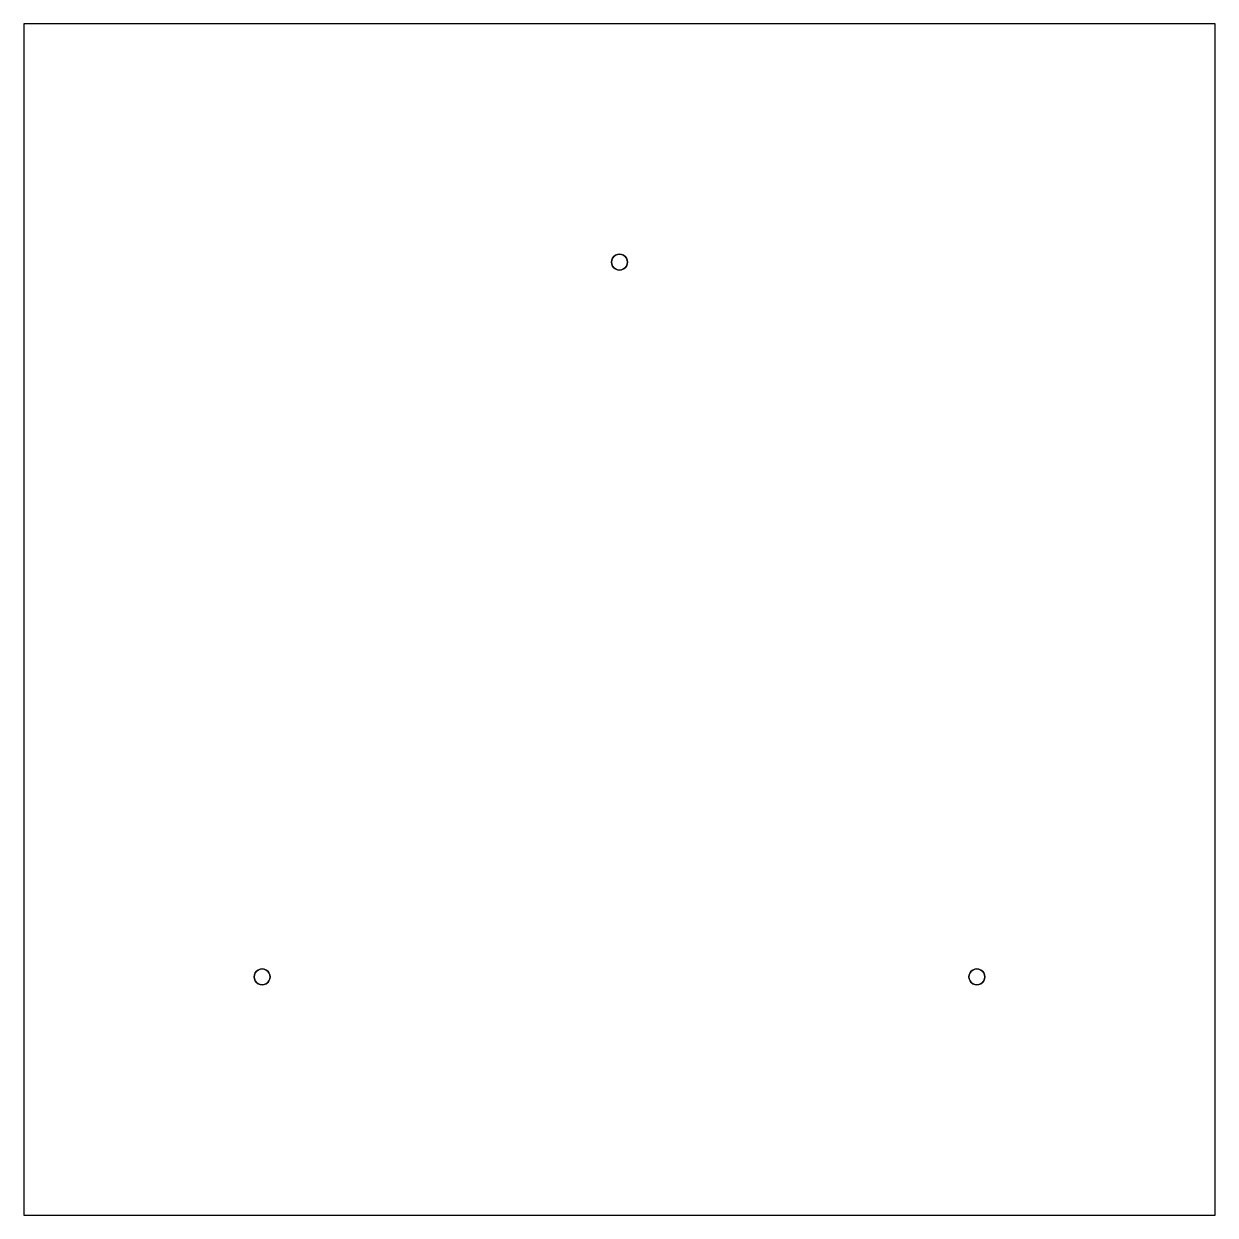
# Model space of a CAD drawing. Header units: metres. Extents: x 2942 to 3242, y 270 to 570.
import ezdxf

# ---------------------------------------------------------------- set-up
doc = ezdxf.new("R2010")
doc.units = ezdxf.units.M

msp = doc.modelspace()

# ---------------------------------------------------------------- linework, layer by layer
at = {"layer": 'Layer0'}
for points in [[(3241.71, 569.68, 0), (2941.71, 569.68, 0), (2941.71, 269.68, 0), (3241.71, 269.68, 0), (3241.71, 569.68, 0)], [(3093.45, 508.68, 0), (3093.65, 509.17, 0), (3093.71, 509.68, 0), (3093.65, 510.2, 0), (3093.45, 510.68, 0), (3093.13, 511.1, 0), (3092.71, 511.42, 0), (3092.23, 511.62, 0), (3091.71, 511.68, 0), (3091.2, 511.62, 0), (3090.71, 511.42, 0), (3090.3, 511.1, 0), (3089.98, 510.68, 0), (3089.78, 510.2, 0), (3089.71, 509.68, 0), (3089.78, 509.17, 0), (3089.98, 508.68, 0), (3090.3, 508.27, 0), (3090.71, 507.95, 0), (3091.2, 507.75, 0), (3091.71, 507.68, 0), (3092.23, 507.75, 0), (3092.71, 507.95, 0), (3093.13, 508.27, 0), (3093.45, 508.68, 0)], [(3093.65, 509.17, 0), (3093.45, 508.68, 0), (3093.13, 508.27, 0), (3092.71, 507.95, 0), (3092.23, 507.75, 0), (3091.71, 507.68, 0), (3091.2, 507.75, 0), (3090.71, 507.95, 0), (3090.3, 508.27, 0), (3089.98, 508.68, 0), (3089.78, 509.17, 0), (3089.71, 509.68, 0), (3089.78, 510.2, 0), (3089.98, 510.68, 0), (3090.3, 511.1, 0), (3090.71, 511.42, 0), (3091.2, 511.62, 0), (3091.71, 511.68, 0), (3092.23, 511.62, 0), (3092.71, 511.42, 0), (3093.13, 511.1, 0), (3093.45, 510.68, 0), (3093.65, 510.2, 0), (3093.71, 509.68, 0), (3093.65, 509.17, 0)], [(3003.13, 331.1, 0), (3002.71, 331.42, 0), (3002.23, 331.62, 0), (3001.71, 331.68, 0), (3001.2, 331.62, 0), (3000.71, 331.42, 0), (3000.3, 331.1, 0), (2999.98, 330.68, 0), (2999.78, 330.2, 0), (2999.71, 329.68, 0), (2999.78, 329.17, 0), (2999.98, 328.68, 0), (3000.3, 328.27, 0), (3000.71, 327.95, 0), (3001.2, 327.75, 0), (3001.71, 327.68, 0), (3002.23, 327.75, 0), (3002.71, 327.95, 0), (3003.13, 328.27, 0), (3003.45, 328.68, 0), (3003.65, 329.17, 0), (3003.71, 329.68, 0), (3003.65, 330.2, 0), (3003.45, 330.68, 0), (3003.13, 331.1, 0)], [(3002.71, 331.42, 0), (3003.13, 331.1, 0), (3003.45, 330.68, 0), (3003.65, 330.2, 0), (3003.71, 329.68, 0), (3003.65, 329.17, 0), (3003.45, 328.68, 0), (3003.13, 328.27, 0), (3002.71, 327.95, 0), (3002.23, 327.75, 0), (3001.71, 327.68, 0), (3001.2, 327.75, 0), (3000.71, 327.95, 0), (3000.3, 328.27, 0), (2999.98, 328.68, 0), (2999.78, 329.17, 0), (2999.71, 329.68, 0), (2999.78, 330.2, 0), (2999.98, 330.68, 0), (3000.3, 331.1, 0), (3000.71, 331.42, 0), (3001.2, 331.62, 0), (3001.71, 331.68, 0), (3002.23, 331.62, 0), (3002.71, 331.42, 0)], [(3179.98, 328.68, 0), (3180.3, 328.27, 0), (3180.71, 327.95, 0), (3181.2, 327.75, 0), (3181.71, 327.68, 0), (3182.23, 327.75, 0), (3182.71, 327.95, 0), (3183.13, 328.27, 0), (3183.45, 328.68, 0), (3183.65, 329.17, 0), (3183.71, 329.68, 0), (3183.65, 330.2, 0), (3183.45, 330.68, 0), (3183.13, 331.1, 0), (3182.71, 331.42, 0), (3182.23, 331.62, 0), (3181.71, 331.68, 0), (3181.2, 331.62, 0), (3180.71, 331.42, 0), (3180.3, 331.1, 0), (3179.98, 330.68, 0), (3179.78, 330.2, 0), (3179.71, 329.68, 0), (3179.78, 329.17, 0), (3179.98, 328.68, 0)], [(3180.3, 328.27, 0), (3179.98, 328.68, 0), (3179.78, 329.17, 0), (3179.71, 329.68, 0), (3179.78, 330.2, 0), (3179.98, 330.68, 0), (3180.3, 331.1, 0), (3180.71, 331.42, 0), (3181.2, 331.62, 0), (3181.71, 331.68, 0), (3182.23, 331.62, 0), (3182.71, 331.42, 0), (3183.13, 331.1, 0), (3183.45, 330.68, 0), (3183.65, 330.2, 0), (3183.71, 329.68, 0), (3183.65, 329.17, 0), (3183.45, 328.68, 0), (3183.13, 328.27, 0), (3182.71, 327.95, 0), (3182.23, 327.75, 0), (3181.71, 327.68, 0), (3181.2, 327.75, 0), (3180.71, 327.95, 0), (3180.3, 328.27, 0)]]:
    msp.add_polyline3d(points, dxfattribs=at)

doc.saveas('drawing.dxf')
